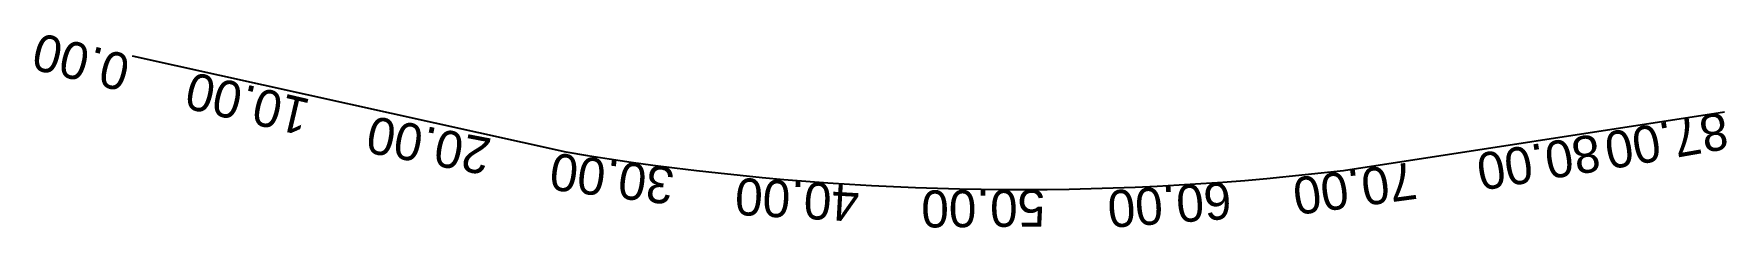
# Model space of a CAD drawing. Extents: x 2712.7 to 2804.2, y 1162.9 to 1173.4.
import ezdxf

# ---------------------------------------------------------------- set-up
doc = ezdxf.new("R2010")
doc.units = 0
doc.layers.add('B', color=7, linetype='CONTINUOUS')

msp = doc.modelspace()

# ---------------------------------------------------------------- linework, layer by layer
at = {"layer": 'B', "color": 1}
for p, q in [((2718.0231, 1172.2012), (2718.0231, 1172.2012)), ((2718.0231, 1172.2012), (2741.4501, 1167.0195)), ((2783.4665, 1166.0165), (2804.0533, 1169.1917)), ((2779.3216, 1165.5918), (2783.4665, 1166.0165)), ((2779.3216, 1165.5918), (2779.3216, 1165.5918))]:
    msp.add_line(p, q, dxfattribs=at)
msp.add_arc((2765.9912, 1314.9983), 150, 260.58365601, 275.09860029, dxfattribs=at)

# ---------------------------------------------------------------- texts
for s, rotation, p in [('0.00', 166.001, (2718.0231, 1172.2012)), ('10.00', 166.796, (2727.734045, 1169.827746)), ('20.00', 169.182, (2737.515035, 1167.723163)), ('87.00', 189.873, (2804.0533, 1169.1917)), ('80.00', 189.499, (2797.155897, 1168.006726)), ('30.00', 172.875, (2747.387298, 1166.156455)), ('40.00', 176.695, (2757.344066, 1165.247751)), ('70.00', 187.666, (2787.269083, 1166.49218)), ('50.00', 180.515, (2767.339251, 1165.004358)), ('60.00', 184.335, (2777.328447, 1165.427358))]:
    msp.add_text(s, height=2, rotation=rotation, dxfattribs=at).set_placement(p)

doc.saveas('drawing.dxf')
